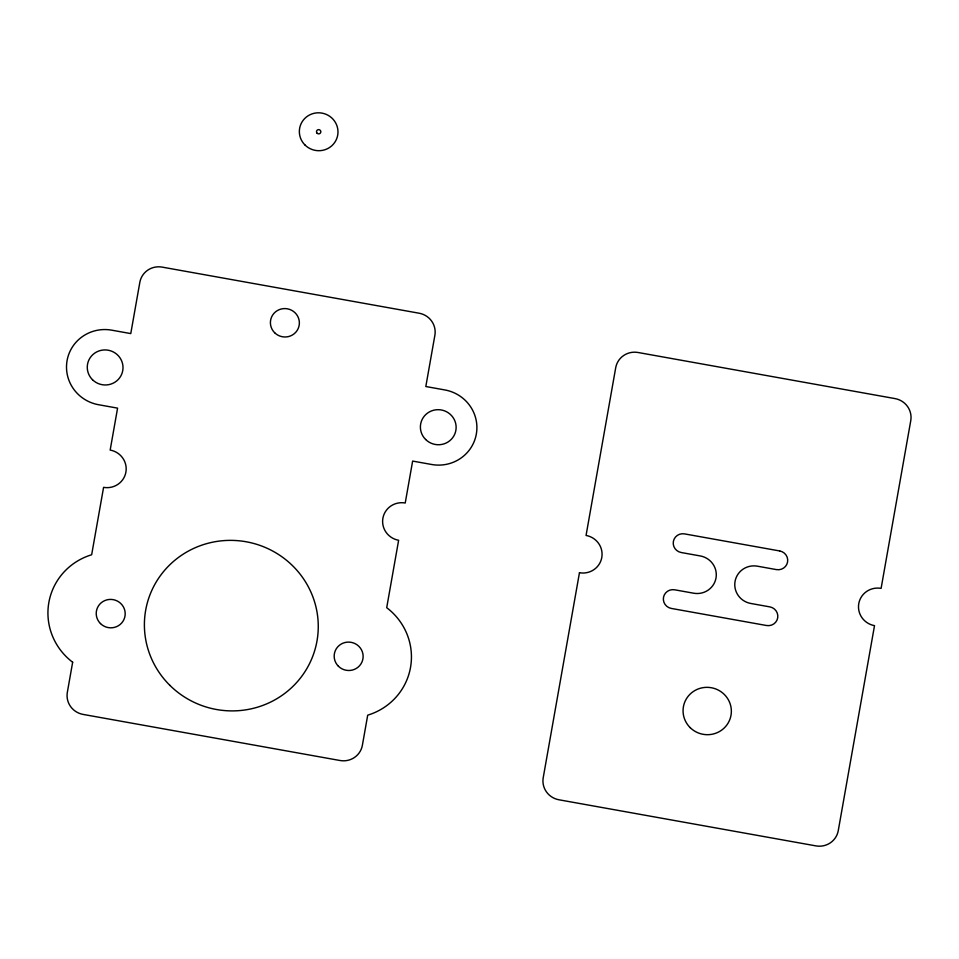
<?xml version="1.0" encoding="UTF-8"?>
<svg xmlns="http://www.w3.org/2000/svg" width="959" height="959" viewBox="0 0 959 959"><rect width="100%" height="100%" fill="white"/><g stroke="black" fill="none" stroke-linecap="round" stroke-linejoin="round"><path stroke-width="1.44" d="M72.656 662.225L67.334 692.362A19.336 18.928 13.4 0 0 83.073 714.407L340.049 760.511A19.336 18.928 13.4 0 0 362.382 745.287L367.705 715.162A62.862 61.508 13.4 0 0 410.524 667.404A62.862 61.508 13.4 0 0 386.705 607.694L398.632 540.277A19.336 18.928 13.4 0 1 382.893 518.232A19.336 18.928 13.4 0 1 405.225 503.007L412.634 461.075L431.67 464.492A38.684 37.845 13.4 0 0 476.335 434.043A38.684 37.845 13.4 0 0 444.856 389.941L425.82 386.525L434.883 335.266A19.336 18.928 13.4 0 0 419.143 313.221L162.167 267.117A19.336 18.928 13.4 0 0 139.834 282.342L130.772 333.588L111.735 330.172A38.684 37.845 13.4 0 0 67.07 360.62A38.684 37.845 13.4 0 0 98.549 404.722L117.585 408.138L110.165 450.071A19.336 18.928 13.4 0 1 125.905 472.128A19.336 18.928 13.4 0 1 103.584 487.352L91.656 554.758A62.862 61.508 13.4 0 0 48.849 602.516A62.862 61.508 13.4 0 0 72.656 662.225M579.464 572.727L543.214 777.737A19.336 18.928 13.4 0 0 558.953 799.782L815.929 845.886A19.336 18.928 13.4 0 0 838.262 830.662L874.512 625.652A19.336 18.928 13.4 0 1 858.773 603.607A19.336 18.928 13.4 0 1 881.105 588.382L910.762 420.641A19.336 18.928 13.4 0 0 895.023 398.596L638.047 352.492A19.336 18.928 13.4 0 0 615.714 367.717L586.057 535.446A19.336 18.928 13.4 0 1 601.796 557.503A19.336 18.928 13.4 0 1 579.464 572.727M779.703 550.957L684.534 533.887A9.674 9.458 13.4 0 0 673.362 541.499A9.674 9.458 13.4 0 0 681.238 552.528L700.274 555.944A19.336 18.928 13.4 0 1 716.013 577.989A19.336 18.928 13.4 0 1 693.681 593.213L674.645 589.797A9.674 9.458 13.4 0 0 663.484 597.409A9.674 9.458 13.4 0 0 671.348 608.438L766.529 625.508A9.674 9.458 13.4 0 0 777.689 617.896A9.674 9.458 13.4 0 0 769.825 606.879L750.789 603.463A19.336 18.928 13.4 0 1 735.05 581.406A19.336 18.928 13.4 0 1 757.382 566.182L776.418 569.598A9.674 9.458 13.4 0 0 787.579 561.986A9.674 9.458 13.4 0 0 779.703 550.957M169.887 685.361A87.029 85.159 13.4 0 0 315.307 648.476A87.029 85.159 13.4 0 0 208.798 543.07A87.029 85.159 13.4 0 0 169.887 685.361M274.646 332.737A14.505 14.193 13.4 0 0 298.884 326.587A14.505 14.193 13.4 0 0 281.131 309.026A14.505 14.193 13.4 0 0 274.646 332.737M338.419 666.253A14.505 14.193 13.4 0 0 362.646 660.104A14.505 14.193 13.4 0 0 344.904 642.542A14.505 14.193 13.4 0 0 338.419 666.253M100.467 623.566A14.505 14.193 13.4 0 0 124.706 617.416A14.505 14.193 13.4 0 0 106.952 599.854A14.505 14.193 13.4 0 0 100.467 623.566M425.628 439.486A17.885 17.502 13.4 0 0 455.525 431.91A17.885 17.502 13.4 0 0 433.636 410.236A17.885 17.502 13.4 0 0 425.628 439.486M92.508 379.728A17.885 17.502 13.4 0 0 122.404 372.14A17.885 17.502 13.4 0 0 100.503 350.479A17.885 17.502 13.4 0 0 92.508 379.728M317.129 133.241A2.182 2.134 13.4 0 0 320.762 132.318A2.182 2.134 13.4 0 0 318.1 129.681A2.182 2.134 13.4 0 0 317.129 133.241M305.01 145.025A19.336 18.928 13.4 0 0 337.328 136.825A19.336 18.928 13.4 0 0 313.653 113.402A19.336 18.928 13.4 0 0 305.01 145.025M690.144 727.605A24.179 23.651 13.4 0 0 730.542 717.356A24.179 23.651 13.4 0 0 700.957 688.082A24.179 23.651 13.4 0 0 690.144 727.605"/></g></svg>
